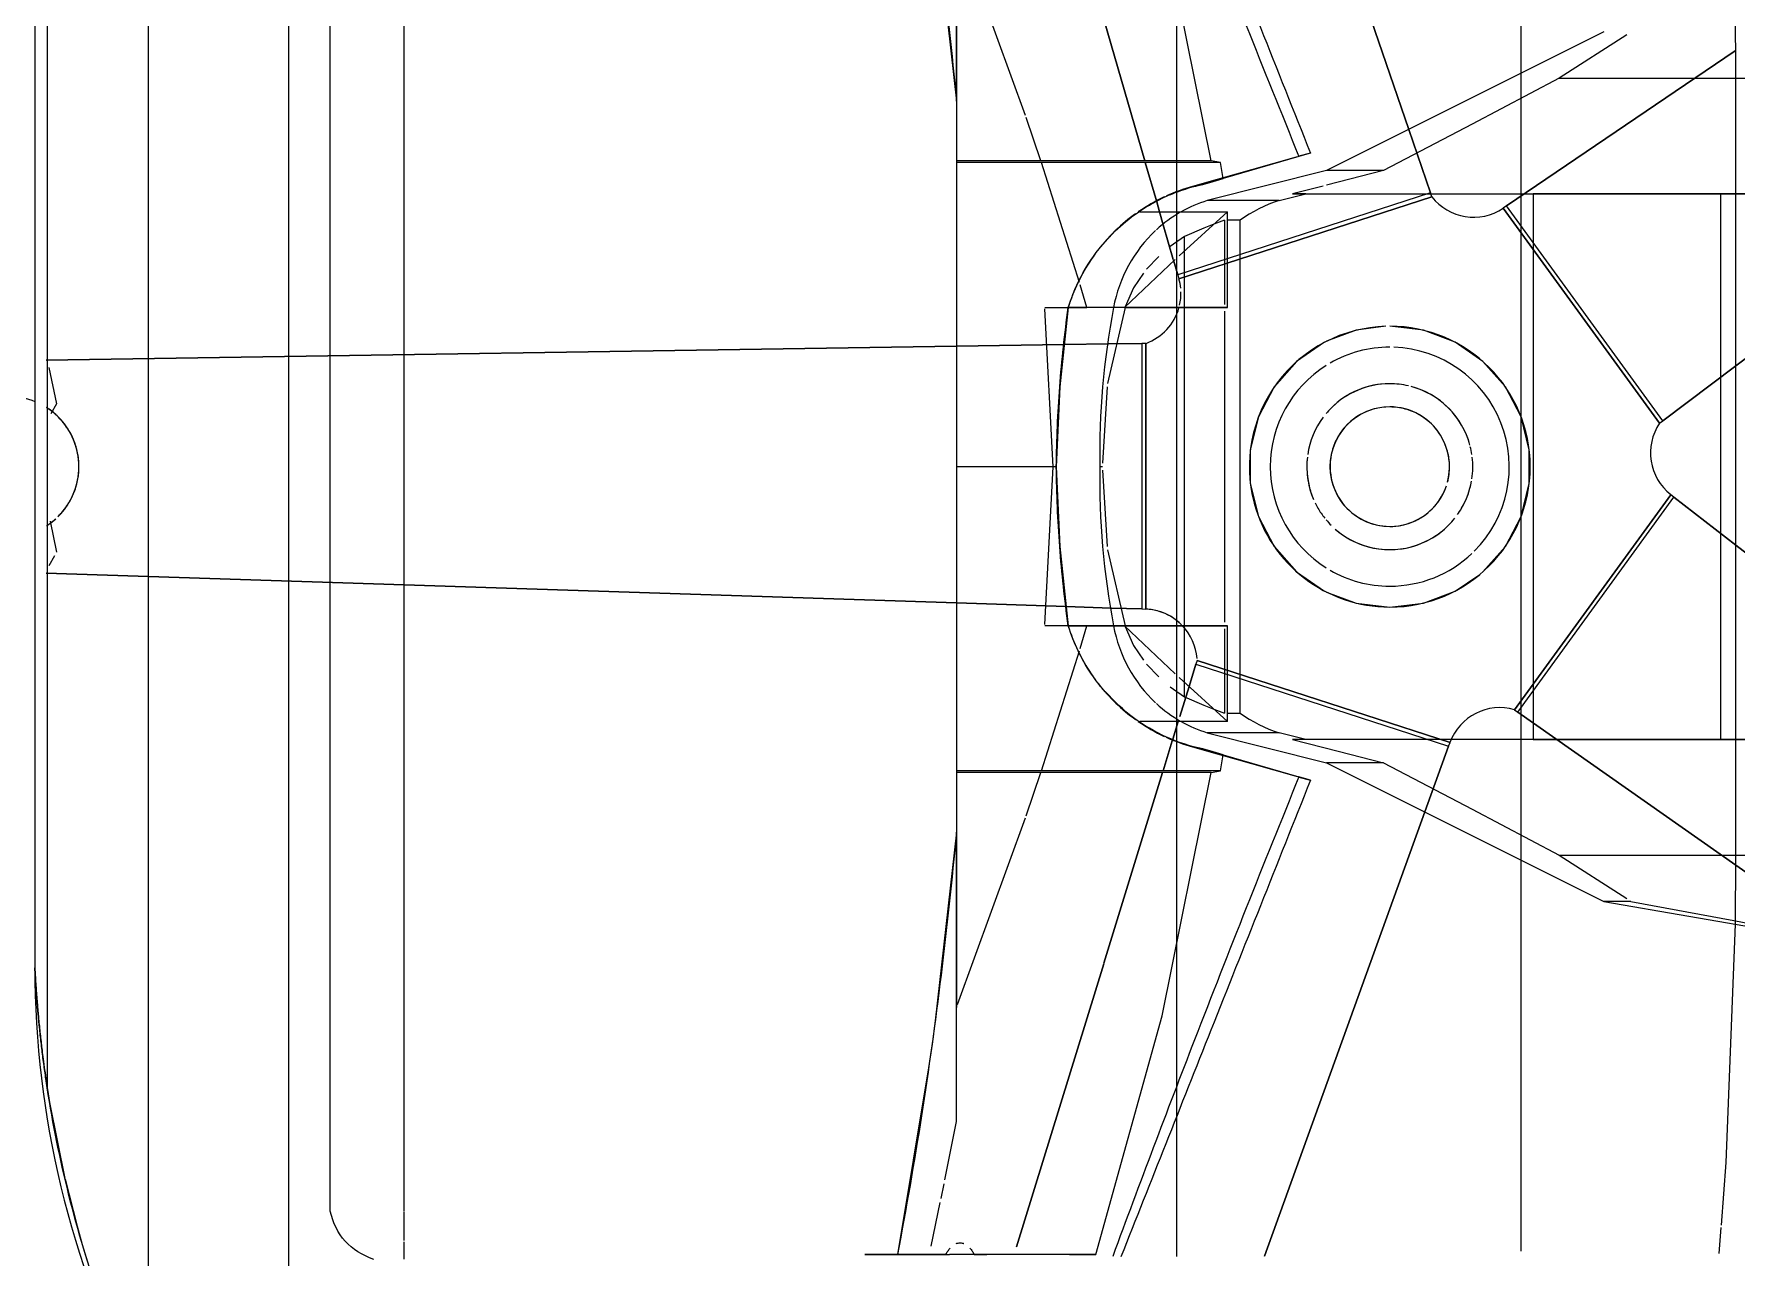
# Model space of a CAD drawing. Header units: inches. Extents: x 6664 to 8129, y 209 to 1287.
# Drawn here: x 7246.82 to 7262.85, y 580.79 to 592.31 of the extents above; entities that cross this region are included whole.
import ezdxf

# ---------------------------------------------------------------- set-up
doc = ezdxf.new("R2010")
doc.units = ezdxf.units.IN
doc.header["$MEASUREMENT"] = 0
doc.layers.add('I-FURN', color=30, linetype='Continuous', lineweight=9)

# ---------------------------------------------------------------- blocks, each defined once
blk = doc.blocks.new('Allsteel Seating Acuity Work-Conference Chair1 - Fully Adj_ Arms_ Mesh Back-7151566-11th FLOOR POWER _ SIGNAL')
at = {"layer": 'I-FURN', "lineweight": 13}
for p, q in [((-3.659, 3.258), (-3.659, 4.296)), ((-2.568, 4.296), (-2.568, 3.258)), ((-2.568, 3.258), (-2.568, 4.296)), ((-1.727, 4.296), (-0.949, 3.258)), ((-0.949, 3.258), (-1.727, 4.296)), ((1.547, 4.296), (0.74, 3.258)), ((0.74, 3.258), (1.547, 4.296)), ((2.568, 3.258), (2.568, 4.296)), ((2.568, 4.296), (2.568, 3.258)), ((3.659, 3.258), (3.659, 4.296)), ((4.484, 4.296), (3.752, 3.256)), ((3.752, 3.256), (4.484, 4.296)), ((4.093, 2.015), (4.487, 4.296)), ((4.274, 3.239), (4.472, 4.296)), ((-3.914, 3.25), (-2.456, 1.1)), ((-2.456, 1.1), (-3.914, 3.25)), ((-3.659, 1.595), (-3.659, 3.258)), ((-2.568, 3.258), (-2.568, 3.117)), ((-2.568, -0.916), (-2.568, 3.258)), ((-0.949, 3.258), (-0.432, 2.57)), ((-0.432, 2.57), (-0.949, 3.258)), ((0.74, 3.258), (0.287, 2.675)), ((0.287, 2.675), (0.74, 3.258)), ((3.752, 3.256), (2.311, 1.205)), ((2.311, 1.205), (3.752, 3.256)), ((2.568, 3.117), (2.568, 3.258)), ((2.568, 3.258), (2.568, -0.916)), ((3.659, 1.595), (3.659, 3.258)), ((4.093, 2.27), (4.274, 3.239)), ((-2.568, 3.117), (-2.568, 1.348)), ((2.568, 3.117), (-2.568, 3.117)), ((2.568, 1.348), (2.568, 3.117)), ((-0.432, 2.57), (-2.456, 1.1)), ((-0.409, 2.539), (-0.432, 2.57)), ((0.287, 2.675), (0.264, 2.645)), ((0.264, 2.645), (2.289, 1.174)), ((0.264, 2.645), (2.289, 1.174)), ((2.289, 1.174), (0.264, 2.645)), ((0.264, 2.645), (2.289, 1.174)), ((2.311, 1.205), (0.287, 2.675)), ((-2.434, 1.068), (-0.409, 2.539)), ((-2.434, 1.068), (-0.409, 2.539)), ((-0.409, 2.539), (-2.434, 1.068)), ((-2.434, 1.068), (-0.409, 2.539)), ((4.093, 2.27), (4.093, 2.015)), ((-4.067, 2.23), (-3.659, 1.595)), ((3.659, 1.595), (4.067, 2.23)), ((-4.093, 2.015), (-2.787, -0.595)), ((2.787, -0.595), (4.093, 2.015)), ((-2.568, -0.754), (-2.568, 1.348)), ((-2.568, 1.348), (2.568, 1.348)), ((2.568, 1.348), (2.568, -0.754)), ((7.386, 1.238), (-7.267, 1.238)), ((2.289, 1.174), (2.311, 1.205)), ((-2.456, 1.1), (-2.434, 1.068)), ((2.597, 0.567), (1.824, -1.814)), ((2.597, 0.567), (1.824, -1.814)), ((1.824, -1.814), (2.597, 0.567)), ((2.597, 0.567), (1.824, -1.814)), ((1.86, -1.825), (2.633, 0.554)), ((2.633, 0.554), (2.597, 0.567)), ((3.25, 0.331), (2.633, 0.554)), ((2.633, 0.554), (3.25, 0.331)), ((-3.174, 0.179), (-2.578, 0.383)), ((-2.578, 0.383), (-3.174, 0.179)), ((-2.542, 0.395), (-2.578, 0.383)), ((-2.578, 0.383), (-1.805, -1.996)), ((-1.768, -1.985), (-2.542, 0.395)), ((-1.768, -1.985), (-2.542, 0.395)), ((-2.542, 0.395), (-1.768, -1.985)), ((-1.768, -1.985), (-2.542, 0.395)), ((7.432, -1.18), (3.25, 0.331)), ((3.25, 0.331), (7.432, -1.18)), ((-7.391, -1.263), (-3.174, 0.179)), ((-3.174, 0.179), (-7.391, -1.263)), ((-2.787, -0.06), (-2.787, -0.595)), ((2.787, -0.06), (2.787, -0.595)), ((-2.787, -0.595), (-2.505, -1.718)), ((-2.642, -0.626), (-2.568, -0.916)), ((2.505, -1.718), (2.787, -0.595)), ((-2.953, -0.747), (-2.922, -0.855)), ((-2.953, -0.747), (-2.92, -0.855)), ((-2.505, -1.04), (-2.568, -0.79)), ((-2.568, -0.79), (-2.568, -0.916)), ((2.568, -0.79), (2.505, -1.04)), ((2.568, -0.79), (2.568, -0.916)), ((2.953, -0.747), (2.92, -0.855)), ((2.922, -0.855), (2.953, -0.747)), ((-2.92, -0.855), (-2.712, -1.569)), ((2.712, -1.569), (2.92, -0.855)), ((-2.505, -1.04), (-2.505, -1.718)), ((2.505, -1.04), (2.505, -1.718)), ((2.32, -1.409), (-2.32, -1.409)), ((-2.863, -1.595), (-2.879, -1.68)), ((-2.863, -1.595), (-2.863, -4.08)), ((-2.72, -1.57), (-2.694, -1.661)), ((-2.685, -1.664), (-2.712, -1.569)), ((-2.398, -2.354), (-2.398, -1.529)), ((-2.398, -1.529), (-1.984, -1.982)), ((-1.498, -1.529), (-2.398, -1.529)), ((-2.32, -1.556), (-2.284, -1.656)), ((-2.32, -1.556), (-1.527, -1.556)), ((-1.498, -2.496), (-1.498, -1.529)), ((-1.498, -1.529), (-1.498, -3.026)), ((-1.464, -1.556), (1.464, -1.556)), ((1.498, -3.026), (1.498, -1.529)), ((1.498, -1.529), (1.498, -2.496)), ((2.398, -1.529), (1.498, -1.529)), ((1.527, -1.556), (2.32, -1.556)), ((1.984, -1.982), (2.398, -1.529)), ((2.284, -1.656), (2.32, -1.556)), ((2.398, -1.529), (2.398, -2.354)), ((2.712, -1.569), (2.685, -1.664)), ((2.694, -1.661), (2.72, -1.57)), ((2.879, -1.68), (2.863, -1.595)), ((2.863, -1.595), (2.863, -4.08)), ((-2.879, -1.68), (-2.879, -4.08)), ((-2.694, -1.661), (-2.638, -1.857)), ((-2.658, -1.76), (-2.685, -1.664)), ((-2.638, -1.857), (-2.658, -1.76)), ((2.638, -1.857), (2.694, -1.661)), ((2.638, -1.857), (2.658, -1.76)), ((2.685, -1.664), (2.658, -1.76)), ((2.879, -1.68), (2.879, -4.08)), ((1.824, -1.814), (1.86, -1.825)), ((2.069, -1.889), (1.86, -1.825)), ((1.86, -1.825), (2.069, -1.889)), ((2.352, -1.976), (2.069, -1.889)), ((2.069, -1.889), (2.352, -1.976)), ((7.435, -2.004), (-7.435, -2.004)), ((-2.277, -2.132), (-1.952, -2.038)), ((-1.952, -2.038), (-2.277, -2.132)), ((-2.166, -1.931), (-2.072, -2.066)), ((-2.03, -1.931), (-2.166, -1.931)), ((2.03, -1.931), (-2.03, -1.931)), ((-1.949, -2.02), (-1.498, -2.496)), ((-1.943, -2.036), (-1.805, -1.996)), ((-1.805, -1.996), (-1.943, -2.036)), ((-1.805, -1.996), (-1.768, -1.985)), ((1.498, -2.496), (1.949, -2.02)), ((2.166, -1.931), (2.03, -1.931)), ((2.072, -2.066), (2.166, -1.931)), ((2.566, -2.042), (2.398, -1.991)), ((2.398, -1.991), (2.566, -2.042)), ((2.863, -2.134), (2.581, -2.047)), ((2.581, -2.047), (2.863, -2.134)), ((-2.863, -2.302), (-2.492, -2.194)), ((-2.492, -2.194), (-2.863, -2.302)), ((-2.492, -2.194), (-2.398, -2.167)), ((-2.398, -2.167), (-2.492, -2.194)), ((-2.398, -2.167), (-2.277, -2.132)), ((-2.277, -2.132), (-2.398, -2.167)), ((-1.979, -2.174), (-1.858, -2.289)), ((1.858, -2.289), (1.979, -2.174)), ((4.675, -2.692), (2.879, -2.139)), ((2.879, -2.139), (4.675, -2.692)), ((-7.376, -3.607), (-2.879, -2.306)), ((-2.879, -2.306), (-7.376, -3.607)), ((1.341, -2.295), (-1.161, -2.295)), ((-1.161, -2.295), (-1.161, -2.333)), ((1.341, -2.295), (-1.161, -2.295)), ((-1.161, -2.295), (1.343, -2.295)), ((1.341, -2.295), (-1.161, -2.295)), ((-1.161, -2.333), (1.34, -2.333)), ((-1.156, -2.648), (-1.161, -2.333)), ((-1.161, -2.333), (-1.156, -2.648)), ((1.331, -2.624), (1.34, -2.333)), ((1.34, -2.333), (1.331, -2.624)), ((1.34, -2.333), (1.341, -2.295)), ((-1.498, -2.492), (-0.784, -2.656)), ((-1.498, -2.496), (-1.498, -2.851)), ((0.784, -2.656), (1.498, -2.492)), ((1.498, -2.496), (1.498, -2.851)), ((-1.15, -3.064), (-1.156, -2.648)), ((-1.156, -2.648), (-1.15, -3.064)), ((-0.753, -2.661), (-0.034, -2.705)), ((0, -2.705), (0, -2.73)), ((0.034, -2.705), (0.753, -2.661)), ((1.317, -3.046), (1.331, -2.624)), ((1.331, -2.624), (1.317, -3.046)), ((7.346, -3.514), (4.68, -2.693)), ((4.68, -2.693), (7.346, -3.514)), ((-1.498, -2.851), (-1.712, -2.916)), ((-1.498, -3.248), (-1.498, -2.851)), ((1.498, -2.851), (1.498, -3.248)), ((1.712, -2.916), (1.498, -2.851)), ((7.417, -2.865), (7.417, -2.766)), ((7.417, -2.766), (7.417, -3.802)), ((7.417, -3.014), (7.417, -2.865)), ((-1.734, -2.922), (-2.865, -3.28)), ((-1.498, -3.026), (-0.752, -3.107)), ((-1.498, -3.248), (-1.498, -3.026)), ((0.752, -3.107), (1.498, -3.026)), ((1.498, -3.026), (1.498, -3.248)), ((2.865, -3.28), (1.734, -2.922)), ((7.417, -3.014), (7.417, -4.146)), ((0, -3.169), (-1.485, -3.247)), ((-1.134, -4.08), (-1.15, -3.064)), ((-1.15, -3.064), (-1.134, -4.08)), ((-0.751, -3.107), (0, -3.139)), ((0, -3.139), (0.751, -3.107)), ((0, -3.139), (0, -3.169)), ((0, -3.139), (0, -4.08)), ((1.485, -3.247), (0, -3.169)), ((1.283, -4.08), (1.317, -3.046)), ((1.317, -3.046), (1.283, -4.08)), ((-2.881, -3.286), (-3.287, -3.422)), ((3.287, -3.422), (2.881, -3.286)), ((-3.307, -3.429), (-5.064, -4.069)), ((5.064, -4.069), (3.307, -3.429)), ((7.417, -3.912), (7.417, -3.794)), ((7.417, -3.794), (7.417, -4.11)), ((7.417, -3.863), (7.417, -3.912)), ((-3.441, -4.08), (-6.164, -4.08)), ((-5.218, -4.279), (-3.441, -4.08)), ((-5.092, -4.08), (-2.879, -4.08)), ((-3.441, -4.08), (-2.879, -4.08)), ((-2.879, -4.08), (-2.863, -4.08)), ((-2.863, -4.08), (0, -4.08)), ((-2.863, -4.08), (2.863, -4.08)), ((-1.002, -12.647), (-1.134, -4.08)), ((-1.134, -4.08), (-1.002, -12.647)), ((0, -4.08), (2.863, -4.08)), ((1.004, -12.647), (1.283, -4.08)), ((1.283, -4.08), (1.004, -12.647)), ((2.863, -4.08), (2.879, -4.08)), ((2.879, -4.08), (3.441, -4.08)), ((2.879, -4.08), (5.092, -4.08)), ((3.441, -4.08), (5.218, -4.279)), ((6.164, -4.08), (3.441, -4.08)), ((6.164, -4.08), (5.092, -4.08)), ((6.714, -4.188), (6.164, -4.08)), ((7.417, -4.942), (7.417, -4.146)), ((6.891, -4.224), (6.751, -4.196)), ((7.339, -4.316), (6.928, -4.232)), ((7.417, -4.171), (7.417, -4.296)), ((7.417, -4.296), (7.417, -4.178)), ((7.417, -4.178), (7.417, -4.227)), ((7.417, -4.288), (7.417, -4.634)), ((5.66, -4.341), (7.417, -4.634)), ((7.417, -4.634), (7.417, -4.942)), ((7.009, -9.277), (-7.009, -9.277)), ((7.286, -9.277), (7.016, -9.277)), ((7.463, -9.277), (7.297, -9.277)), ((7.009, -9.973), (-7.009, -9.973)), ((9.533, -10.364), (-9.533, -10.364)), ((8.84, -11.684), (-8.84, -11.684)), ((5.987, -12.615), (6.701, -12.472)), ((6.709, -12.47), (7.15, -12.357)), ((5.846, -12.635), (-5.846, -12.635)), ((0.512, -12.611), (0.806, -12.55)), ((0.841, -12.569), (0.935, -12.621)), ((5.864, -12.635), (5.987, -12.615)), ((-4.733, -12.755), (4.733, -12.755)), ((-4.717, -12.754), (4.717, -12.754))]:
    blk.add_line(p, q, dxfattribs=at)
at = {"layer": 'I-FURN'}
for p, q in [((-3.676, 3.258), (-4.309, 3.253)), ((3.676, 3.258), (-3.676, 3.258)), ((4.309, 3.253), (3.676, 3.258)), ((7.407, 3.1), (7.164, 3.12))]:
    blk.add_line(p, q, dxfattribs=at)
at = {"layer": 'I-FURN', "flags": 128}
blk.add_lwpolyline([(7.14, 3.122), (6.551, 3.165), (4.309, 3.253)], dxfattribs=at)
at = {"layer": 'I-FURN', "lineweight": 13, "flags": 128}
for points in [[(-3.659, 1.595), (-3.226, 0.776), (-2.787, -0.06)], [(2.787, -0.06), (3.226, 0.776), (3.659, 1.595)], [(0.99, 0.877), (0.751, 1.088), (0.469, 1.236), (0.159, 1.313), (-0.159, 1.313), (-0.469, 1.236), (-0.751, 1.088), (-0.99, 0.877), (-1.171, 0.615), (-1.284, 0.316), (-1.322, 0)], [(1.322, 0), (1.284, 0.316), (1.171, 0.615), (1.014, 0.848)], [(-2.787, -0.06), (-2.678, -0.487), (-2.65, -0.595)], [(-1.322, -0.038), (-1.284, -0.316), (-1.181, -0.596)], [(1.181, -0.596), (1.284, -0.316), (1.322, 0)], [(2.568, -0.916), (2.678, -0.487), (2.787, -0.06)], [(-1.171, -0.615), (-0.99, -0.877), (-0.751, -1.088), (-0.469, -1.236), (-0.159, -1.313), (0.159, -1.313), (0.469, -1.236), (0.751, -1.088), (0.99, -0.877), (1.171, -0.615)], [(-2.915, -0.88), (-2.796, -1.301), (-2.72, -1.57)], [(2.72, -1.57), (2.796, -1.301), (2.915, -0.88)], [(-2.32, -1.409), (-2.32, -1.482), (-2.32, -1.529)], [(2.32, -1.529), (2.32, -1.482), (2.32, -1.409)], [(-2.712, -1.569), (-2.788, -1.581), (-2.863, -1.595)], [(2.863, -1.595), (2.788, -1.581), (2.712, -1.569)], [(-2.879, -1.68), (-5.171, -2.144), (-7.386, -2.756)], [(-2.284, -1.656), (-2.247, -1.751), (-2.166, -1.931)], [(2.166, -1.931), (2.247, -1.751), (2.284, -1.656)], [(7.417, -2.766), (5.171, -2.144), (2.879, -1.68)], [(-1.822, -2.319), (-1.683, -2.411), (-1.504, -2.49)], [(1.504, -2.49), (1.683, -2.411), (1.822, -2.319)], [(5.218, -4.279), (5.436, -4.309), (5.66, -4.341)], [(7.15, -12.357), (7.325, -12.307), (7.486, -12.258)], [(-0.935, -12.621), (-0.592, -12.55), (-0.496, -12.603)]]:
    blk.add_lwpolyline(points, dxfattribs=at)
at = {"layer": 'I-FURN', "lineweight": 13}
for centre, radius, start, end in [((-0.13, 2.954), 0.5, 235.985, 321.8921), ((-0.13, 2.954), 0.5, 235.985, 321.8921), ((0, 0), 1.322, 0, 180), ((0, 0), 1.125, 45, 178.0636), ((0, 0), 1.125, 45, 178.0636), ((2.769, 1.036), 0.5, 163.985, 249.8921), ((2.769, 1.036), 0.5, 163.985, 249.8921), ((-2.849, 0.789), 0.5, 307.985, 33.8921), ((-2.849, 0.789), 0.5, 307.985, 33.8921), ((0, 0), 0.781, 105, 165), ((0, 0), 0.781, 120, 165), ((0, 0), 0.781, 105, 120), ((0, 0), 0.781, 98.3506, 103.9395), ((0, 0), 0.781, 98.3506, 103.9395), ((0, 0), 0.781, 81.6, 96.6), ((0, 0), 0.781, 81.6, 96.6), ((0, 0), 0.781, 75, 79.9198), ((0, 0), 0.781, 60, 79.9198), ((0, 0), 0.781, 60, 75), ((0, 0), 0.781, 54.6582, 60), ((0, 0), 0.781, 54.6582, 60), ((0, 0), 1.125, 360, 43.4326), ((0, 0), 1.125, 0, 43.4326), ((0, 0), 0.562, 75, 150), ((0, 0), 0.562, 105, 150), ((0, 0), 0.562, 90, 105), ((0, 0), 0.563, 75, 90), ((0, 0), 0.563, 60, 71.4118), ((0, 0), 0.563, 360, 71.4118), ((0, 0), 0.563, 45, 60), ((0, 0), 0.781, 45, 51.6), ((0, 0), 0.781, 45, 51.6), ((0, 0), 0.781, 360, 45), ((0, 0), 0.781, 30, 45), ((0, 0), 0.563, 0, 45), ((0, 0), 0.781, 0, 30), ((0, 0), 0.781, 167.0323, 180), ((0, 0), 0.781, 167.0323, 180), ((0, 0), 0.563, 150.476, 180), ((0, 0), 0.562, 150.476, 165), ((0, 0), 1.125, 180, 210), ((0, 0), 1.125, 180, 210), ((0, 0), 0.781, 180, 225), ((0, 0), 0.781, 180, 230.109), ((0, 0), 0.562, 165, 180), ((0, 0), 0.563, 180, 240), ((0, 0), 0.563, 180, 360), ((0, 0), 0.562, 255, 360), ((0, 0), 0.781, 318.7909, 360), ((0, 0), 0.781, 345, 360), ((0, 0), 1.125, 330, 360), ((0, 0), 1.125, 330, 360), ((0, 0), 1.322, 181.6343, 285), ((0, 0), 1.322, 285.0381, 360), ((0, 0), 0.781, 318.7909, 345), ((0, 0), 1.125, 212.0739, 327.9261), ((0, 0), 1.125, 212.0739, 327.9261), ((0, 0), 0.781, 225, 230.109), ((0, 0), 0.781, 233.4, 261.6494), ((0, 0), 0.781, 233.4, 261.6494), ((0, 0), 0.563, 240, 255), ((0, 0), 0.781, 300, 308.4), ((0, 0), 0.781, 300, 308.4), ((0, 0), 0.781, 309.891, 315), ((0, 0), 0.781, 309.891, 315), ((0, 0), 0.781, 263.4, 293.4), ((0, 0), 0.781, 263.4, 270), ((0, 0), 0.781, 270, 285), ((0, 0), 0.781, 285, 293.4), ((0, 0), 0.781, 295.7725, 300), ((0, 0), 0.781, 295.7725, 300), ((1.842, -2.313), 0.5, 94.1003, 133.6456), ((1.842, -2.313), 0.5, 94.1003, 133.6456), ((-1.632, -2.468), 0.502, 95.4699, 105.6955), ((-1.632, -2.468), 0.502, 95.4699, 105.6955), ((-1.632, -2.468), 0.502, 77.1909, 91.4432), ((-1.632, -2.468), 0.502, 77.1909, 91.4432), ((-1.632, -2.468), 0.502, 20.1816, 74.3656), ((-1.632, -2.468), 0.502, 20.1816, 74.3656), ((1.842, -2.313), 0.5, 135, 177.8963), ((1.842, -2.313), 0.5, 135, 163.5975), ((1.842, -2.313), 0.5, 163.5975, 177.8963), ((-0.997, -1.397), 1.705, 215.721, 232.0168), ((0.997, -1.397), 1.705, 307.9773, 324.272), ((-0.997, -1.397), 1.705, 233.8251, 235.99), ((-0.997, -1.397), 1.705, 235.99, 252.9198), ((0.997, -1.397), 1.705, 287.0802, 304.0092), ((0.997, -1.397), 1.705, 304.0092, 306.1749), ((4.717, -3.94), 8.814, 270, 297.0814), ((0, -13), 0.661, 90, 135), ((0, -13), 0.661, 60, 120), ((0, -13), 0.661, 45, 90), ((0, -13), 0.661, 61.5558, 88.4919), ((0, -13), 0.661, 124.0495, 136.7395), ((0, -13), 0.661, 122.8885, 135), ((0, -13), 0.661, 106.3296, 123.195), ((0, -13), 0.661, 101.3836, 106.3296), ((0, -13), 0.661, 96.8099, 99.8792), ((0, -13), 0.661, 45, 57.1115), ((0, -13), 0.661, 49.3428, 55.9505), ((0, -13), 0.661, 44.2586, 49.3428), ((0, -13), 0.661, 136.672, 147.5341), ((0, -13), 0.661, 137.6693, 147.5041), ((0, -13), 0.661, 136.4773, 146.0135), ((0, -13), 0.661, 33.9865, 42.0701), ((0, -13), 0.661, 32.4659, 41.6468), ((0, -13), 0.661, 32.4971, 41.4355), ((0, -13), 0.661, 157.7655, 180)]:
    blk.add_arc(centre, radius, start, end, dxfattribs=at)
for centre, major_axis, start_param, end_param in [((-1.243, -0.682), (1.316, 0), 3.428696, 3.753791), ((1.243, -0.682), (1.316, 0), 5.670987, 5.996082), ((-1.243, -1.36), (1.316, 0), 3.428696, 3.639303), ((1.243, -1.36), (1.316, 0), 5.785475, 5.996082), ((-1.243, -1.36), (1.316, 0), 3.646478, 3.864261), ((1.243, -1.36), (1.316, 0), 5.560517, 5.7783), ((-1.243, -1.36), (1.316, 0), 3.872672, 4.517608), ((1.243, -1.36), (1.316, 0), 4.90717, 5.552106), ((-0.115, 4.138), (7.145, 0), 4.517608, 4.728485), ((0.115, 4.138), (7.145, 0), 4.696292, 4.90717)]:
    blk.add_ellipse(centre, major_axis=major_axis, ratio=0.961262, start_param=start_param, end_param=end_param, dxfattribs=at)
for points, knots in [([(-7.439, -2.531), (-6.734, -2.251), (-5.252, -1.663), (-3.743, -1.062), (-2.953, -0.747)], [0.0379108, 0.0379108, 0.0379108, 0.0379108, 0.5, 1, 1, 1, 1]), ([(2.953, -0.747), (3.743, -1.062), (5.252, -1.663), (6.734, -2.251), (7.439, -2.531)], [0, 0, 0, 0, 0.5, 0.9620892, 0.9620892, 0.9620892, 0.9620892]), ([(2.92, -0.855), (3.74, -1.189), (5.237, -1.783), (6.752, -2.356), (7.435, -2.608)], [-1, -1, -1, -1, -0.5, -0.0937987, -0.0937987, -0.0937987, -0.0937987]), ([(-2.546, -2.103), (-2.558, -2.075), (-2.604, -1.965), (-2.639, -1.85), (-2.658, -1.76)], [0.8, 0.8, 0.8, 0.8, 0.85, 1, 1, 1, 1]), ([(-1.498, -3.026), (-1.614, -2.99), (-1.834, -2.897), (-2.179, -2.652), (-2.411, -2.371), (-2.521, -2.158), (-2.546, -2.103)], [0, 0, 0, 0, 0.2, 0.4, 0.7, 0.8, 0.8, 0.8, 0.8]), ([(2.121, -2.678), (2.076, -2.718), (1.958, -2.811), (1.752, -2.933), (1.585, -2.999), (1.498, -3.026)], [0.6, 0.6, 0.6, 0.6, 0.7, 0.85, 1, 1, 1, 1]), ([(7.359, -3.952), (7.361, -3.95), (7.365, -3.946), (7.374, -3.939), (7.391, -3.927), (7.406, -3.918), (7.417, -3.912)], [0.8, 0.8, 0.8, 0.8, 0.825, 0.85, 0.9, 1, 1, 1, 1]), ([(7.313, -4.081), (7.313, -4.078), (7.311, -4.073), (7.309, -4.061), (7.308, -4.045), (7.309, -4.029), (7.311, -4.017), (7.313, -4.011), (7.314, -4.008)], [0.4, 0.4, 0.4, 0.4, 0.425, 0.45, 0.5, 0.55, 0.575, 0.6, 0.6, 0.6, 0.6]), ([(7.417, -4.178), (7.406, -4.173), (7.39, -4.164), (7.374, -4.151), (7.365, -4.144), (7.36, -4.14), (7.358, -4.138)], [0, 0, 0, 0, 0.1, 0.15, 0.175, 0.2, 0.2, 0.2, 0.2]), ([(5.783, -12.647), (5.735, -12.654), (5.639, -12.668), (5.495, -12.687), (5.375, -12.7), (5.291, -12.709), (5.243, -12.714), (5.207, -12.718), (5.17, -12.721), (5.12, -12.726), (5.057, -12.731), (4.996, -12.736), (4.957, -12.739), (4.935, -12.74), (4.92, -12.742), (4.904, -12.743), (4.881, -12.744), (4.84, -12.747), (4.78, -12.751), (4.735, -12.753), (4.72, -12.754), (4.717, -12.754), (4.717, -12.754), (4.718, -12.754)], [0, 0, 0, 0, 0.0625, 0.125, 0.1875, 0.21875, 0.234375, 0.25, 0.265625, 0.28125, 0.3125, 0.34375, 0.359375, 0.3671875, 0.375, 0.3828125, 0.390625, 0.40625, 0.4375, 0.46875, 0.484375, 0.4921875, 0.5, 0.5, 0.5, 0.5]), ([(4.718, -12.754), (4.72, -12.754), (4.728, -12.753), (4.761, -12.752), (4.822, -12.748), (4.879, -12.744), (4.905, -12.743)], [0.5, 0.5, 0.5, 0.5, 0.515625, 0.53125, 0.5625, 0.58962585, 0.58962585, 0.58962585, 0.58962585]), ([(4.905, -12.743), (4.909, -12.742), (4.928, -12.741), (4.954, -12.739), (4.981, -12.737), (4.993, -12.736), (4.999, -12.736)], [0.58962585, 0.58962585, 0.58962585, 0.58962585, 0.59375, 0.609375, 0.6171875, 0.625, 0.625, 0.625, 0.625]), ([(4.999, -12.736), (5.005, -12.735), (5.017, -12.734), (5.041, -12.732), (5.082, -12.729), (5.14, -12.724), (5.185, -12.72), (5.206, -12.718)], [0.625, 0.625, 0.625, 0.625, 0.6328125, 0.640625, 0.65625, 0.6875, 0.71520137, 0.71520137, 0.71520137, 0.71520137]), ([(5.206, -12.718), (5.209, -12.717), (5.236, -12.715), (5.263, -12.712), (5.287, -12.71)], [0.71520137, 0.71520137, 0.71520137, 0.71520137, 0.71875, 0.75, 0.75, 0.75, 0.75]), ([(5.287, -12.71), (5.311, -12.707), (5.359, -12.702), (5.428, -12.694), (5.474, -12.689), (5.495, -12.686)], [0.75, 0.75, 0.75, 0.75, 0.78125, 0.8125, 0.84020168, 0.84020168, 0.84020168, 0.84020168])]:
    blk.add_open_spline(points, degree=3, knots=knots, dxfattribs=at)
for points in [[(-5.397, -1.838), (-4.566, -1.517), (-3.74, -1.189), (-2.92, -0.855)], [(2.658, -1.76), (2.632, -1.88), (2.595, -1.994), (2.546, -2.103)], [(-2.638, -1.857), (-2.614, -1.942), (-2.584, -2.024), (-2.549, -2.103)], [(2.548, -2.104), (2.584, -2.025), (2.614, -1.942), (2.638, -1.857)], [(-2.539, -2.123), (-2.499, -2.208), (-2.452, -2.29), (-2.398, -2.368)], [(2.546, -2.103), (2.496, -2.212), (2.375, -2.423), (2.208, -2.596), (2.119, -2.675)], [(2.398, -2.368), (2.452, -2.29), (2.499, -2.209), (2.539, -2.124)], [(0, -3.139), (-0.252, -3.136), (-0.753, -3.115), (-1.251, -3.061), (-1.498, -3.026)], [(1.498, -3.026), (1.251, -3.061), (0.753, -3.115), (0.252, -3.136), (0, -3.139)], [(-4.787, -4.224), (-4.341, -4.169), (-3.892, -4.121), (-3.441, -4.08)], [(3.441, -4.08), (3.892, -4.121), (4.79, -4.217), (6.117, -4.402), (6.987, -4.552), (7.417, -4.634)], [(7.464, -9.562), (7.425, -9.674), (7.311, -9.854), (7.122, -9.948), (7.009, -9.973)], [(8.73, -11.788), (8.422, -11.925), (7.79, -12.174), (6.806, -12.463), (6.127, -12.596), (5.783, -12.647)], [(5.575, -12.676), (5.645, -12.667), (5.714, -12.657), (5.783, -12.647)], [(5.783, -12.647), (5.81, -12.643), (5.837, -12.639), (5.864, -12.635)], [(5.495, -12.686), (5.522, -12.683), (5.549, -12.68), (5.575, -12.676)]]:
    blk.add_open_spline(points, degree=3, dxfattribs=at)

msp = doc.modelspace()

# ---------------------------------------------------------------- block references
at = {"layer": 'I-FURN', "rotation": 270.0000000000002}
msp.add_blockref('Allsteel Seating Acuity Work-Conference Chair1 - Fully Adj_ Arms_ Mesh Back-7151566-11th FLOOR POWER _ SIGNAL', (7259.581, 588.239), dxfattribs=at)

doc.saveas('drawing.dxf')
